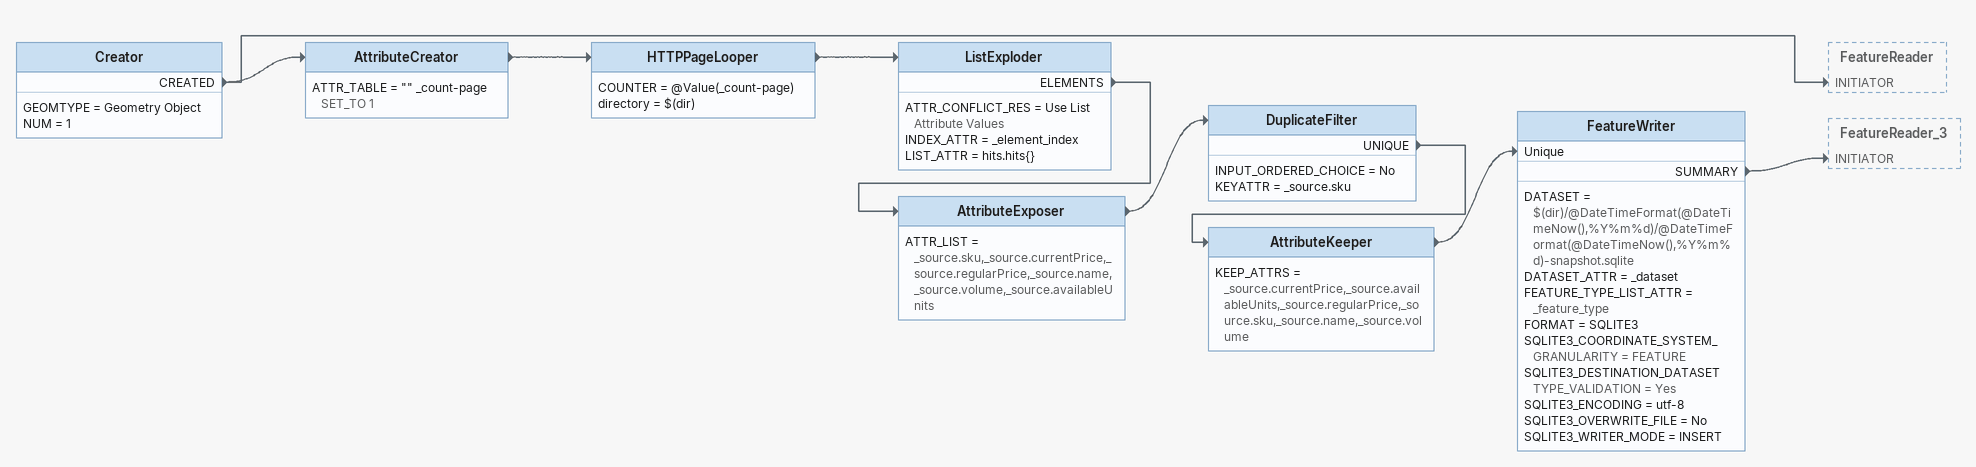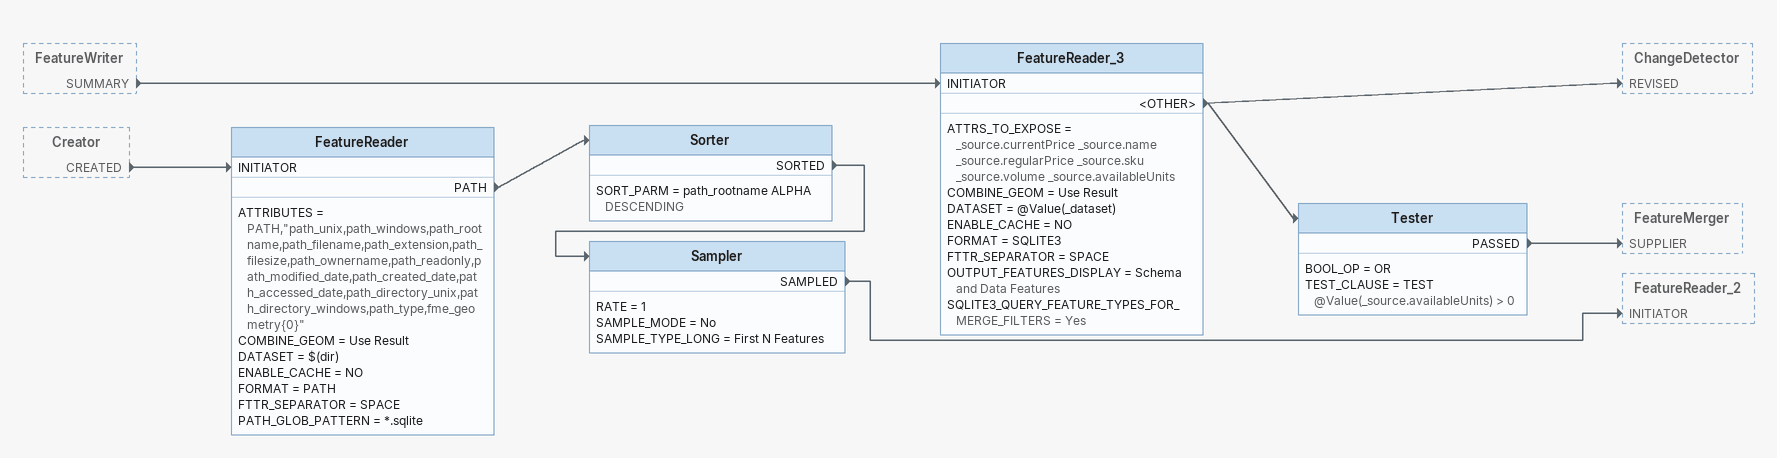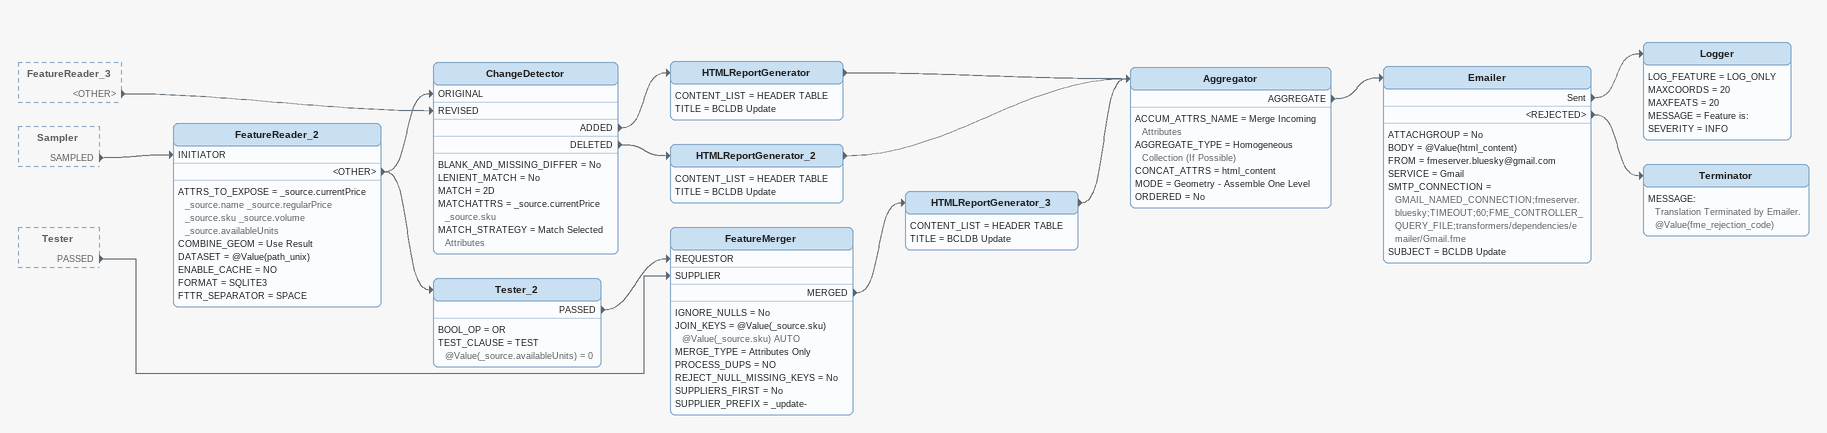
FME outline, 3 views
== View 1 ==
Creator
    GEOMTYPE = Geometry Object
    NUM = 1
    CREATED -> FeatureReader [INITIATOR]
    CREATED -> AttributeCreator
AttributeCreator
    ATTR_TABLE = "" _count-page SET_TO 1
    -> HTTPPageLooper
HTTPPageLooper
    COUNTER = @Value(_count-page)
    directory = $(dir)
    -> ListExploder
ListExploder
    ATTR_CONFLICT_RES = Use List Attribute Values
    INDEX_ATTR = _element_index
    LIST_ATTR = hits.hits{}
    ELEMENTS -> AttributeExposer
AttributeExposer
    ATTR_LIST = _source.sku,_source.currentPrice,_source.regularPrice,_source.name,_source.volume,_source.availableUnits
    -> DuplicateFilter
DuplicateFilter
    INPUT_ORDERED_CHOICE = No
    KEYATTR = _source.sku
    UNIQUE -> AttributeKeeper
AttributeKeeper
    KEEP_ATTRS = _source.currentPrice,_source.availableUnits,_source.regularPrice,_source.sku,_source.name,_source.volume
    -> FeatureWriter [Unique]
FeatureWriter
    DATASET = $(dir)/@DateTimeFormat(@DateTimeNow(),%Y%m%d)/@DateTimeFormat(@DateTimeNow(),%Y%m%d)-snapshot.sqlite
    DATASET_ATTR = _dataset
    FEATURE_TYPE_LIST_ATTR = _feature_type
    FORMAT = SQLITE3
    SQLITE3_COORDINATE_SYSTEM_GRANULARITY = FEATURE
    SQLITE3_DESTINATION_DATASETTYPE_VALIDATION = Yes
    SQLITE3_ENCODING = utf-8
    SQLITE3_OVERWRITE_FILE = No
    SQLITE3_WRITER_MODE = INSERT
    SUMMARY -> FeatureReader_3 [INITIATOR]

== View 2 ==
FeatureWriter [outside]
    SUMMARY -> FeatureReader_3 [INITIATOR]
Creator [outside]
    CREATED -> FeatureReader [INITIATOR]
FeatureReader_3
    ATTRS_TO_EXPOSE = _source.currentPrice _source.name _source.regularPrice _source.sku _source.volume _source.availableUnits
    COMBINE_GEOM = Use Result
    DATASET = @Value(_dataset)
    ENABLE_CACHE = NO
    FORMAT = SQLITE3
    FTTR_SEPARATOR = SPACE
    OUTPUT_FEATURES_DISPLAY = Schema and Data Features
    SQLITE3_QUERY_FEATURE_TYPES_FOR_MERGE_FILTERS = Yes
    <OTHER> -> ChangeDetector [REVISED]
    <OTHER> -> Tester
Tester
    BOOL_OP = OR
    TEST_CLAUSE = TEST @Value(_source.availableUnits) > 0
    PASSED -> FeatureMerger [SUPPLIER]
FeatureReader
    ATTRIBUTES = PATH,"path_unix,path_windows,path_rootname,path_filename,path_extension,path_filesize,path_ownername,path_readonly,path_modified_date,path_created_date,path_accessed_date,path_directory_unix,path_directory_windows,path_type,fme_geometry{0}"
    COMBINE_GEOM = Use Result
    DATASET = $(dir)
    ENABLE_CACHE = NO
    FORMAT = PATH
    FTTR_SEPARATOR = SPACE
    PATH_GLOB_PATTERN = *.sqlite
    PATH -> Sorter
Sorter
    SORT_PARM = path_rootname ALPHA DESCENDING
    SORTED -> Sampler
Sampler
    RATE = 1
    SAMPLE_MODE = No
    SAMPLE_TYPE_LONG = First N Features
    SAMPLED -> FeatureReader_2 [INITIATOR]

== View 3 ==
FeatureReader_3 [outside]
    <OTHER> -> ChangeDetector [REVISED]
Sampler [outside]
    SAMPLED -> FeatureReader_2 [INITIATOR]
Tester [outside]
    PASSED -> FeatureMerger [SUPPLIER]
FeatureReader_2
    ATTRS_TO_EXPOSE = _source.currentPrice _source.name _source.regularPrice _source.sku _source.volume _source.availableUnits
    COMBINE_GEOM = Use Result
    DATASET = @Value(path_unix)
    ENABLE_CACHE = NO
    FORMAT = SQLITE3
    FTTR_SEPARATOR = SPACE
    <OTHER> -> ChangeDetector [ORIGINAL]
    <OTHER> -> Tester_2
ChangeDetector
    BLANK_AND_MISSING_DIFFER = No
    LENIENT_MATCH = No
    MATCH = 2D
    MATCHATTRS = _source.currentPrice _source.sku
    MATCH_STRATEGY = Match Selected Attributes
    ADDED -> HTMLReportGenerator
    DELETED -> HTMLReportGenerator_2
HTMLReportGenerator
    CONTENT_LIST = HEADER TABLE
    TITLE = BCLDB Update
    -> Aggregator
HTMLReportGenerator_2
    CONTENT_LIST = HEADER TABLE
    TITLE = BCLDB Update
    -> Aggregator
Tester_2
    BOOL_OP = OR
    TEST_CLAUSE = TEST @Value(_source.availableUnits) = 0
    PASSED -> FeatureMerger [REQUESTOR]
FeatureMerger
    IGNORE_NULLS = No
    JOIN_KEYS = @Value(_source.sku) @Value(_source.sku) AUTO
    MERGE_TYPE = Attributes Only
    PROCESS_DUPS = NO
    REJECT_NULL_MISSING_KEYS = No
    SUPPLIERS_FIRST = No
    SUPPLIER_PREFIX = _update-
    MERGED -> HTMLReportGenerator_3
HTMLReportGenerator_3
    CONTENT_LIST = HEADER TABLE
    TITLE = BCLDB Update
    -> Aggregator
Aggregator
    ACCUM_ATTRS_NAME = Merge Incoming Attributes
    AGGREGATE_TYPE = Homogeneous Collection (If Possible)
    CONCAT_ATTRS = html_content
    MODE = Geometry - Assemble One Level
    ORDERED = No
    AGGREGATE -> Emailer
Emailer
    ATTACHGROUP = No
    BODY = @Value(html_content)
    FROM = fmeserver.bluesky@gmail.com
    SERVICE = Gmail
    SMTP_CONNECTION = GMAIL_NAMED_CONNECTION;fmeserver.bluesky;TIMEOUT;60;FME_CONTROLLER_QUERY_FILE;transformers/dependencies/emailer/Gmail.fme
    SUBJECT = BCLDB Update
    Sent -> Logger
    <REJECTED> -> Terminator
Logger
    LOG_FEATURE = LOG_ONLY
    MAXCOORDS = 20
    MAXFEATS = 20
    MESSAGE = Feature is:
    SEVERITY = INFO
Terminator
    MESSAGE:
      Translation Terminated by Emailer.
      @Value(fme_rejection_code)
